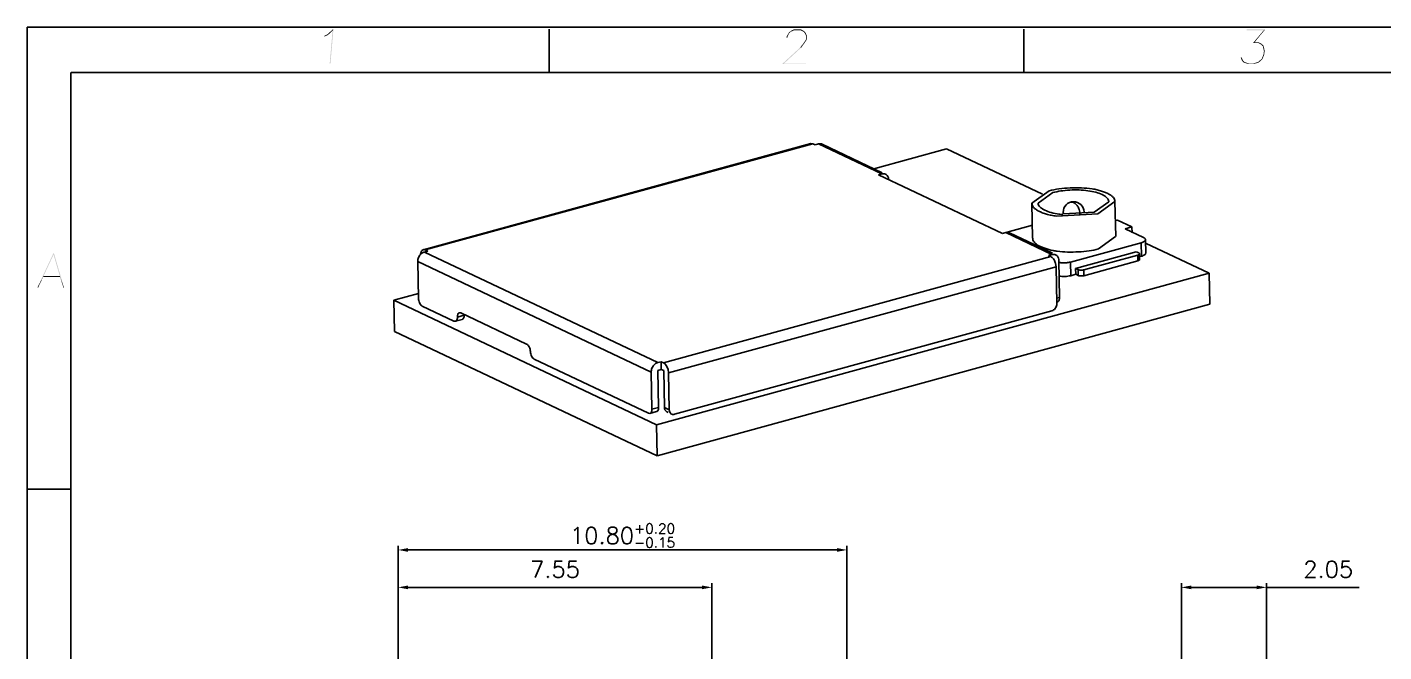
# Model space of a CAD drawing. Header units: millimetres. Extents: x 0 to 297, y 0 to 210.
# Drawn here: x 0 to 163.2, y 134.9 to 210 of the extents above; entities that cross this region are included whole.
import ezdxf

# ---------------------------------------------------------------- set-up
doc = ezdxf.new("R2010")
doc.units = ezdxf.units.MM
doc.header["$LTSCALE"] = 16.335
doc.header["$PDMODE"] = 3
doc.header["$PDSIZE"] = 0.3125
doc.layers.get('0').update_dxf_attribs({"linetype": 'CONTINUOUS'})
doc.layers.get('Defpoints').update_dxf_attribs({"linetype": 'CONTINUOUS'})
doc.styles.get("Standard").update_dxf_attribs({"font": 'romans__.ttf'})
doc.dimstyles.new('DIMSTYLE_1', dxfattribs={"dimtxt": 2, "dimasz": 1.2, "dimexe": 0.5, "dimexo": 1, "dimgap": 0.5, "dimtad": 1, "dimlfac": 0.2, "dimzin": 0, "dimdsep": 46, "dimtxsty": 'STANDARD', "dimblk": '_FILLED', "dimblk1": '_FILLED', "dimblk2": '_FILLED', "dimcen": 0.09, "dimazin": 0, "dimtol": 1, "dimtp": 0.2, "dimtm": 0.15, "dimtfac": 0.6, "dimtofl": 0, "dimtmove": 0, "dimatfit": 3, "dimldrblk": '_FILLED', "dimfxl": 1, "dimtolj": 1, "dimtzin": 0, "dimarcsym": 0})

# ---------------------------------------------------------------- blocks, each defined once
blk = doc.blocks.new('_FILLED')
at = {"color": 0, "linetype": 'ByBlock'}
blk.add_solid([(0, 0), (-1, 0.1875), (-1, -0.1875)], dxfattribs=at)
blk = doc.blocks.new('*D2')
at = {"color": 0, "linetype": 'Continuous', "lineweight": -2}
for p, q in [((44.64, 133.65), (44.64, 147.65)), ((45.84, 147.15), (97.44, 147.15)), ((98.64, 133.65), (98.64, 147.65))]:
    blk.add_line(p, q, dxfattribs=at)
at = {"layer": 'Defpoints', "color": 0, "linetype": 'Continuous'}
for p in [(98.64, 147.15), (44.64, 132.65), (98.64, 132.65)]:
    blk.add_point(p, dxfattribs=at)
at = {"color": 0, "linetype": 'Continuous', "lineweight": -2, "xscale": 1.199999999999999, "yscale": 1.199999999999999, "zscale": 1.199999999999999, "rotation": 180}
blk.add_blockref('_FILLED', (44.64, 147.15), dxfattribs=at)
at = {"color": 0, "linetype": 'Continuous', "lineweight": -2, "xscale": 1.199999999999999, "yscale": 1.199999999999999, "zscale": 1.199999999999999}
blk.add_blockref('_FILLED', (98.64, 147.15), dxfattribs=at)
at = {"color": 0, "linetype": 'Continuous', "insert": (71.64, 150.32), "char_height": 2, "attachment_point": 2, "line_spacing_factor": 0.9}
blk.add_mtext('\\A1;10.80{\\H1.200000;\\S+0.20^ -0.15;}', dxfattribs=at)
blk = doc.blocks.new('*D8')
at = {"color": 0, "linetype": 'Continuous', "lineweight": -2}
for p, q in [((138.88, 130.4), (138.88, 143.15)), ((140.08, 142.65), (147.93, 142.65)), ((149.13, 133.65), (149.13, 143.15)), ((149.13, 142.65), (160.28, 142.65))]:
    blk.add_line(p, q, dxfattribs=at)
at = {"layer": 'Defpoints', "color": 0, "linetype": 'Continuous'}
for p in [(138.88, 142.65), (149.13, 132.65), (138.88, 129.4)]:
    blk.add_point(p, dxfattribs=at)
at = {"color": 0, "linetype": 'Continuous', "lineweight": -2, "xscale": 1.199999999999999, "yscale": 1.199999999999999, "zscale": 1.199999999999999, "rotation": 180}
blk.add_blockref('_FILLED', (138.88, 142.65), dxfattribs=at)
at = {"color": 0, "linetype": 'Continuous', "lineweight": -2, "xscale": 1.199999999999999, "yscale": 1.199999999999999, "zscale": 1.199999999999999}
blk.add_blockref('_FILLED', (149.13, 142.65), dxfattribs=at)
at = {"color": 0, "linetype": 'Continuous', "insert": (153.55, 145.82), "char_height": 2, "attachment_point": 1, "line_spacing_factor": 0.9}
blk.add_mtext('\\A1;2.05', dxfattribs=at)
blk = doc.blocks.new('*D9')
at = {"color": 0, "linetype": 'Continuous', "lineweight": -2}
for p, q in [((44.64, 133.65), (44.64, 143.15)), ((45.84, 142.65), (81.19, 142.65)), ((82.39, 132.9), (82.39, 143.15))]:
    blk.add_line(p, q, dxfattribs=at)
at = {"layer": 'Defpoints', "color": 0, "linetype": 'Continuous'}
for p in [(82.39, 142.65), (44.64, 132.65), (82.39, 131.9)]:
    blk.add_point(p, dxfattribs=at)
at = {"color": 0, "linetype": 'Continuous', "lineweight": -2, "xscale": 1.199999999999999, "yscale": 1.199999999999999, "zscale": 1.199999999999999, "rotation": 180}
blk.add_blockref('_FILLED', (44.64, 142.65), dxfattribs=at)
at = {"color": 0, "linetype": 'Continuous', "lineweight": -2, "xscale": 1.199999999999999, "yscale": 1.199999999999999, "zscale": 1.199999999999999}
blk.add_blockref('_FILLED', (82.39, 142.65), dxfattribs=at)
at = {"color": 0, "linetype": 'Continuous', "insert": (63.52, 145.82), "char_height": 2, "attachment_point": 2, "line_spacing_factor": 0.9}
blk.add_mtext('\\A1;7.55', dxfattribs=at)

msp = doc.modelspace()

# ---------------------------------------------------------------- linework, layer by layer
at = {"color": 7, "linetype": 'Continuous'}
for p, q in [((0, 0), (0, 210)), ((0, 210), (297, 210)), ((62.827, 204.558), (62.827, 209.751)), ((119.942, 204.558), (119.942, 209.751)), ((94.279, 196.017), (47.66, 183.245)), ((94.279, 196.016), (94.524, 195.987)), ((94.524, 195.987), (94.817, 195.849)), ((95.222, 195.96), (94.817, 195.849)), ((102.898, 192.506), (95.669, 195.929)), ((101.885, 192.986), (110.618, 195.379)), ((110.618, 195.379), (122.159, 189.914)), ((102.828, 192.359), (102.422, 192.247)), ((102.422, 192.247), (117.341, 185.184)), ((120.903, 188.829), (122.97, 190.317)), ((123.408, 190.109), (121.652, 188.844)), ((120.983, 184.622), (120.896, 188.829)), ((124.673, 187.554), (124.669, 187.737)), ((124.679, 187.554), (128.381, 187.754)), ((127.171, 187.689), (127.169, 187.789)), ((128.381, 187.754), (130.138, 189.019)), ((130.887, 189.035), (128.82, 187.547)), ((130.98, 184.828), (130.894, 189.035)), ((120.95, 186.189), (117.922, 185.359)), ((128.82, 187.547), (123.847, 187.277)), ((131.185, 186.806), (130.941, 186.74)), ((132.94, 185.975), (131.185, 186.806)), ((117.747, 185.295), (117.341, 185.184)), ((123.379, 182.809), (118.194, 185.264)), ((128.907, 183.34), (130.973, 184.828)), ((132.129, 185.753), (132.94, 185.975)), ((134.323, 184.714), (132.129, 185.753)), ((132.94, 185.975), (132.954, 185.274)), ((47.792, 182.966), (48.198, 183.077)), ((47.905, 183.216), (48.198, 183.077)), ((125.528, 181.758), (134.041, 184.09)), ((126.155, 180.99), (133.452, 182.989)), ((133.745, 182.851), (133.452, 182.989)), ((134.559, 184.462), (134.593, 182.827)), ((134.568, 184.039), (142.211, 180.42)), ((47.001, 181.809), (47.092, 177.369)), ((123.305, 182.663), (122.899, 182.552)), ((123.192, 182.414), (122.899, 182.552)), ((124.135, 181.95), (124.226, 177.51)), ((127.146, 180.824), (133.632, 182.601)), ((127.16, 180.123), (133.646, 181.9)), ((133.839, 182.75), (133.854, 182.049)), ((133.931, 182.415), (134.075, 182.454)), ((142.211, 180.42), (75.728, 162.207)), ((123.796, 181.202), (123.888, 176.761)), ((125.562, 180.122), (126.17, 180.289)), ((126.155, 180.99), (126.448, 180.852)), ((126.17, 180.289), (126.155, 180.99)), ((126.17, 180.289), (126.462, 180.15)), ((142.288, 176.681), (142.211, 180.42)), ((44.136, 177.166), (47.08, 177.972)), ((44.213, 173.426), (44.136, 177.166)), ((75.728, 162.207), (44.136, 177.166)), ((47.546, 176.46), (51.348, 174.659)), ((142.288, 176.681), (75.805, 158.468)), ((52.343, 174.859), (51.532, 174.637)), ((52.013, 175.668), (52.197, 175.646)), ((60.095, 171.906), (52.197, 175.646)), ((77.891, 163.455), (123.294, 175.894)), ((75.805, 158.468), (44.213, 173.426)), ((51.348, 174.659), (51.532, 174.637)), ((61.002, 170.089), (74.751, 163.579)), ((75.875, 169.67), (76.28, 169.781)), ((76.28, 169.781), (76.3, 168.846)), ((76.573, 169.642), (76.28, 169.781)), ((75.175, 164.072), (75.083, 168.513)), ((75.894, 168.735), (76.3, 168.846)), ((75.986, 164.294), (75.894, 168.735)), ((76.592, 168.707), (76.3, 168.846)), ((76.684, 164.267), (76.592, 168.707)), ((77.269, 163.99), (77.177, 168.43)), ((74.751, 163.579), (74.934, 163.557)), ((75.745, 163.779), (74.934, 163.557)), ((77.123, 163.683), (76.971, 163.756)), ((75.805, 158.468), (75.728, 162.207)), ((5.266, 154.454), (0, 154.454))]:
    msp.add_line(p, q, dxfattribs=at)
at = {"color": 9, "linetype": 'Continuous'}
for p, q in [((94.524, 195.987), (47.905, 183.216)), ((102.828, 192.359), (95.222, 195.96)), ((125.603, 188.972), (125.572, 188.964)), ((125.895, 188.932), (125.603, 188.972)), ((123.305, 182.663), (117.747, 185.295)), ((47.792, 182.966), (75.875, 169.67)), ((134.041, 184.09), (134.075, 182.454)), ((47.001, 181.809), (75.083, 168.513)), ((76.573, 169.642), (123.192, 182.414)), ((125.528, 181.758), (125.562, 180.122)), ((133.632, 182.601), (133.646, 181.9)), ((77.177, 168.43), (123.796, 181.202)), ((126.448, 180.852), (126.462, 180.15)), ((127.146, 180.824), (127.16, 180.123)), ((124.226, 177.51), (123.871, 177.413)), ((52.584, 175.375), (51.773, 175.153)), ((75.986, 164.294), (75.175, 164.072)), ((77.269, 163.99), (76.684, 164.267))]:
    msp.add_line(p, q, dxfattribs=at)
at = {"color": 7, "linetype": 'Continuous', "const_width": 0.2}
for points in [[(5.266, 5.348), (5.266, 204.558)], [(5.266, 204.558), (291.734, 204.558)]]:
    msp.add_lwpolyline(points, dxfattribs=at)
at = {"color": 7, "linetype": 'Continuous'}
for centre, radius, start, end in [((122.156, 188.828), 0.505, 178.20959, 194.40859), ((125.919, 187.763), 1.25, 1.18081, 181.18081), ((129.633, 189.035), 0.505, 358.20959, 14.40859), ((125.197, 192.367), 9.382, 259.22074, 262.25901), ((124.627, 184.123), 2.456, 258.10238, 261.98624)]:
    msp.add_arc(centre, radius, start, end, dxfattribs=at)
at = {"color": 9, "linetype": 'Continuous'}
msp.add_arc((125.082, 187.605), 1.58, 4.99743, 16.76106, dxfattribs=at)
at = {"color": 7, "linetype": 'Continuous'}
for points, knots in [([(95.222, 195.96), (95.297, 195.98), (95.451, 195.998), (95.602, 195.96), (95.669, 195.929)], [0, 0, 0, 0, 0.5116339, 1, 1, 1, 1]), ([(103.275, 192.328), (103.208, 192.359), (103.057, 192.397), (102.903, 192.379), (102.828, 192.359)], [0, 0, 0, 0, 0.4883661, 1, 1, 1, 1]), ([(103.658, 191.646), (103.656, 191.72), (103.638, 191.865), (103.562, 192.064), (103.44, 192.226), (103.332, 192.301), (103.275, 192.328)], [0, 0, 0, 0, 0.2722447, 0.5290486, 0.7693281, 1, 1, 1, 1]), ([(122.97, 190.317), (123.356, 190.423), (124.191, 190.581), (125.493, 190.698), (126.834, 190.703), (127.925, 190.605), (128.728, 190.452), (129.259, 190.311), (129.728, 190.145), (130.129, 189.958), (130.455, 189.753), (130.699, 189.531), (130.856, 189.292), (130.889, 189.116), (130.887, 189.035)], [0, 0, 0, 0, 0.1406531, 0.2977268, 0.4588389, 0.6116065, 0.6815014, 0.7459724, 0.8043956, 0.856239, 0.901163, 0.9392295, 0.9713392, 1, 1, 1, 1]), ([(130.122, 189.161), (130.084, 189.308), (129.917, 189.516), (129.626, 189.727), (129.201, 189.954), (128.534, 190.182), (127.601, 190.363), (126.549, 190.441), (125.454, 190.427), (124.398, 190.325), (123.721, 190.195), (123.408, 190.109)], [0, 0, 0, 0, 0.0640177, 0.1050514, 0.1525938, 0.266178, 0.4013814, 0.5526325, 0.7102219, 0.8630311, 1, 1, 1, 1]), ([(123.847, 187.277), (123.636, 187.306), (123.234, 187.374), (122.664, 187.513), (122.231, 187.656), (121.921, 187.785), (121.655, 187.913), (121.373, 188.082), (121.108, 188.311), (120.937, 188.559), (120.9, 188.744), (120.903, 188.829)], [0, 0, 0, 0, 0.1803295, 0.3469095, 0.4979888, 0.567245, 0.6320833, 0.7480262, 0.8458255, 0.927635, 1, 1, 1, 1]), ([(121.667, 188.703), (121.705, 188.556), (121.873, 188.347), (122.164, 188.137), (122.588, 187.909), (123.256, 187.682), (123.837, 187.569), (124.154, 187.526)], [0, 0, 0, 0, 0.1594933, 0.2617247, 0.3801716, 0.6631549, 1, 1, 1, 1]), ([(124.154, 187.526), (124.192, 187.52), (124.345, 187.501), (124.498, 187.485), (124.614, 187.475)], [0, 0, 0, 0, 0.2458045, 1, 1, 1, 1]), ([(117.747, 185.295), (117.822, 185.315), (117.976, 185.333), (118.127, 185.295), (118.194, 185.264)], [0, 0, 0, 0, 0.5116339, 1, 1, 1, 1]), ([(120.99, 184.622), (120.987, 184.545), (121.016, 184.381), (121.154, 184.155), (121.372, 183.944), (121.663, 183.747), (122.023, 183.565), (122.614, 183.337), (123.101, 183.216), (123.443, 183.151)], [0, 0, 0, 0, 0.0758825, 0.1598841, 0.2583049, 0.373665, 0.5063918, 0.6558652, 1, 1, 1, 1]), ([(134.515, 184.575), (134.505, 184.588), (134.45, 184.646), (134.38, 184.688), (134.323, 184.714)], [0, 0, 0, 0, 0.2135769, 1, 1, 1, 1]), ([(134.559, 184.462), (134.559, 184.472), (134.555, 184.513), (134.534, 184.55), (134.515, 184.575)], [0, 0, 0, 0, 0.2350192, 1, 1, 1, 1]), ([(47.408, 182.988), (47.399, 182.967), (47.367, 182.873), (47.35, 182.774), (47.344, 182.699)], [0, 0, 0, 0, 0.2317954, 1, 1, 1, 1]), ([(47.39, 182.73), (47.405, 182.744), (47.465, 182.799), (47.532, 182.846), (47.584, 182.877)], [0, 0, 0, 0, 0.2554178, 1, 1, 1, 1]), ([(47.66, 183.245), (47.606, 183.231), (47.496, 183.16), (47.433, 183.05), (47.408, 182.988)], [0, 0, 0, 0, 0.4585506, 1, 1, 1, 1]), ([(47.584, 182.877), (47.601, 182.887), (47.667, 182.923), (47.738, 182.951), (47.792, 182.966)], [0, 0, 0, 0, 0.2580911, 1, 1, 1, 1]), ([(47.821, 183.246), (47.808, 183.249), (47.755, 183.259), (47.699, 183.256), (47.66, 183.245)], [0, 0, 0, 0, 0.2602474, 1, 1, 1, 1]), ([(47.905, 183.216), (47.898, 183.219), (47.871, 183.231), (47.843, 183.241), (47.821, 183.246)], [0, 0, 0, 0, 0.2578757, 1, 1, 1, 1]), ([(123.933, 183.071), (124.351, 183.014), (125.212, 182.949), (126.5, 182.966), (127.743, 183.086), (128.539, 183.239), (128.907, 183.34)], [0, 0, 0, 0, 0.2526669, 0.515922, 0.7711917, 1, 1, 1, 1]), ([(133.821, 182.795), (133.817, 182.8), (133.795, 182.823), (133.767, 182.84), (133.745, 182.851)], [0, 0, 0, 0, 0.2135769, 1, 1, 1, 1]), ([(134.041, 184.09), (134.115, 184.111), (134.248, 184.155), (134.415, 184.242), (134.528, 184.341), (134.56, 184.426), (134.559, 184.462)], [0, 0, 0, 0, 0.3416919, 0.622661, 0.8360424, 1, 1, 1, 1]), ([(47.001, 181.809), (46.997, 181.978), (47.07, 182.322), (47.266, 182.612), (47.39, 182.73)], [0, 0, 0, 0, 0.4969841, 1, 1, 1, 1]), ([(123.192, 182.414), (123.247, 182.387), (123.357, 182.308), (123.554, 182.083), (123.657, 181.863), (123.708, 181.706)], [0, 0, 0, 0, 0.2051894, 0.4457683, 1, 1, 1, 1]), ([(123.752, 182.632), (123.685, 182.664), (123.534, 182.701), (123.38, 182.684), (123.305, 182.663)], [0, 0, 0, 0, 0.4883661, 1, 1, 1, 1]), ([(123.708, 181.706), (123.722, 181.665), (123.768, 181.5), (123.794, 181.329), (123.796, 181.202)], [0, 0, 0, 0, 0.2556025, 1, 1, 1, 1]), ([(124.016, 182.388), (123.985, 182.441), (123.908, 182.537), (123.806, 182.607), (123.752, 182.632)], [0, 0, 0, 0, 0.5091238, 1, 1, 1, 1]), ([(124.135, 181.95), (124.134, 181.99), (124.122, 182.142), (124.074, 182.292), (124.016, 182.388)], [0, 0, 0, 0, 0.2622439, 1, 1, 1, 1]), ([(124.285, 181.691), (124.335, 181.684), (124.547, 181.66), (124.762, 181.657), (124.923, 181.666)], [0, 0, 0, 0, 0.2411096, 1, 1, 1, 1]), ([(124.923, 181.666), (124.977, 181.669), (125.181, 181.685), (125.383, 181.719), (125.528, 181.758)], [0, 0, 0, 0, 0.2647051, 1, 1, 1, 1]), ([(133.632, 182.601), (133.664, 182.61), (133.721, 182.629), (133.774, 182.658), (133.795, 182.675)], [0, 0, 0, 0, 0.5557349, 1, 1, 1, 1]), ([(133.81, 181.974), (133.789, 181.957), (133.735, 181.928), (133.678, 181.909), (133.646, 181.9)], [0, 0, 0, 0, 0.4442651, 1, 1, 1, 1]), ([(133.795, 182.675), (133.802, 182.681), (133.824, 182.7), (133.84, 182.729), (133.839, 182.75)], [0, 0, 0, 0, 0.3006862, 1, 1, 1, 1]), ([(133.854, 182.049), (133.854, 182.042), (133.85, 182.012), (133.828, 181.988), (133.81, 181.974)], [0, 0, 0, 0, 0.2167645, 1, 1, 1, 1]), ([(133.839, 182.75), (133.839, 182.754), (133.837, 182.77), (133.829, 182.785), (133.821, 182.795)], [0, 0, 0, 0, 0.2350192, 1, 1, 1, 1]), ([(134.593, 182.827), (134.594, 182.79), (134.562, 182.705), (134.449, 182.606), (134.282, 182.519), (134.149, 182.475), (134.075, 182.454)], [0, 0, 0, 0, 0.1639576, 0.377339, 0.6583081, 1, 1, 1, 1]), ([(125.562, 180.122), (125.453, 180.093), (125.221, 180.049), (124.864, 180.02), (124.503, 180.028), (124.266, 180.06), (124.154, 180.084)], [0, 0, 0, 0, 0.2375132, 0.4973688, 0.7579024, 1, 1, 1, 1]), ([(126.448, 180.852), (126.51, 180.822), (126.664, 180.788), (126.819, 180.782), (126.904, 180.787)], [0, 0, 0, 0, 0.4483926, 1, 1, 1, 1]), ([(126.663, 180.096), (126.643, 180.099), (126.575, 180.111), (126.507, 180.129), (126.462, 180.15)], [0, 0, 0, 0, 0.281913, 1, 1, 1, 1]), ([(127.16, 180.123), (127.081, 180.101), (126.915, 180.079), (126.747, 180.084), (126.663, 180.096)], [0, 0, 0, 0, 0.4890491, 1, 1, 1, 1]), ([(126.904, 180.787), (126.917, 180.788), (126.97, 180.792), (127.023, 180.798), (127.062, 180.805)], [0, 0, 0, 0, 0.2563324, 1, 1, 1, 1]), ([(127.062, 180.805), (127.069, 180.807), (127.097, 180.812), (127.125, 180.818), (127.146, 180.824)], [0, 0, 0, 0, 0.2596293, 1, 1, 1, 1]), ([(47.092, 177.369), (47.093, 177.338), (47.101, 177.21), (47.128, 177.083), (47.158, 176.99)], [0, 0, 0, 0, 0.2412352, 1, 1, 1, 1]), ([(47.158, 176.99), (47.168, 176.96), (47.211, 176.843), (47.27, 176.732), (47.324, 176.658)], [0, 0, 0, 0, 0.2613199, 1, 1, 1, 1]), ([(47.324, 176.658), (47.341, 176.635), (47.403, 176.558), (47.481, 176.491), (47.546, 176.46)], [0, 0, 0, 0, 0.279905, 1, 1, 1, 1]), ([(123.294, 175.894), (123.446, 175.935), (123.727, 176.149), (123.859, 176.467), (123.881, 176.637)], [0, 0, 0, 0, 0.479537, 1, 1, 1, 1]), ([(124.226, 177.51), (124.228, 177.447), (124.22, 177.33), (124.176, 177.171), (124.099, 177.051), (124.023, 177.005), (123.986, 176.995)], [0, 0, 0, 0, 0.3098896, 0.5806391, 0.8058102, 1, 1, 1, 1]), ([(51.532, 174.637), (51.559, 174.645), (51.613, 174.671), (51.704, 174.768), (51.74, 174.87), (51.755, 174.942)], [0, 0, 0, 0, 0.2117346, 0.4421639, 1, 1, 1, 1]), ([(51.755, 174.942), (51.758, 174.959), (51.77, 175.028), (51.774, 175.099), (51.773, 175.153)], [0, 0, 0, 0, 0.2384323, 1, 1, 1, 1]), ([(51.773, 175.153), (51.772, 175.215), (51.779, 175.333), (51.823, 175.491), (51.9, 175.612), (51.976, 175.658), (52.013, 175.668)], [0, 0, 0, 0, 0.3098896, 0.5806391, 0.8058102, 1, 1, 1, 1]), ([(52.584, 175.375), (52.585, 175.312), (52.577, 175.194), (52.533, 175.036), (52.457, 174.916), (52.381, 174.87), (52.343, 174.859)], [0, 0, 0, 0, 0.3098896, 0.5806391, 0.8058102, 1, 1, 1, 1]), ([(60.095, 171.906), (60.16, 171.876), (60.284, 171.768), (60.423, 171.551), (60.519, 171.285), (60.547, 171.093), (60.549, 170.998)], [0, 0, 0, 0, 0.2036081, 0.4531757, 0.7284931, 1, 1, 1, 1]), ([(60.549, 170.998), (60.551, 170.902), (60.579, 170.71), (60.674, 170.444), (60.813, 170.227), (60.937, 170.119), (61.002, 170.089)], [0, 0, 0, 0, 0.2715069, 0.5468243, 0.7963919, 1, 1, 1, 1]), ([(75.472, 169.433), (75.348, 169.316), (75.152, 169.025), (75.08, 168.682), (75.083, 168.513)], [0, 0, 0, 0, 0.5030159, 1, 1, 1, 1]), ([(75.875, 169.67), (75.839, 169.66), (75.691, 169.607), (75.559, 169.516), (75.472, 169.433)], [0, 0, 0, 0, 0.2367787, 1, 1, 1, 1]), ([(76.648, 169.599), (76.642, 169.603), (76.617, 169.619), (76.592, 169.633), (76.573, 169.642)], [0, 0, 0, 0, 0.2588936, 1, 1, 1, 1]), ([(76.821, 169.439), (76.807, 169.455), (76.755, 169.514), (76.696, 169.566), (76.648, 169.599)], [0, 0, 0, 0, 0.2669906, 1, 1, 1, 1]), ([(77.177, 168.43), (77.173, 168.616), (77.103, 168.976), (76.934, 169.304), (76.821, 169.439)], [0, 0, 0, 0, 0.513361, 1, 1, 1, 1]), ([(74.934, 163.557), (74.961, 163.564), (75.015, 163.591), (75.106, 163.688), (75.142, 163.79), (75.157, 163.862)], [0, 0, 0, 0, 0.2117346, 0.4421639, 1, 1, 1, 1]), ([(75.157, 163.862), (75.16, 163.878), (75.172, 163.948), (75.176, 164.019), (75.175, 164.072)], [0, 0, 0, 0, 0.2384323, 1, 1, 1, 1]), ([(75.934, 163.972), (75.915, 163.925), (75.868, 163.843), (75.786, 163.79), (75.745, 163.779)], [0, 0, 0, 0, 0.5414494, 1, 1, 1, 1]), ([(75.986, 164.294), (75.986, 164.265), (75.984, 164.156), (75.964, 164.045), (75.934, 163.972)], [0, 0, 0, 0, 0.2716255, 1, 1, 1, 1]), ([(76.726, 164.037), (76.719, 164.054), (76.696, 164.129), (76.685, 164.208), (76.684, 164.267)], [0, 0, 0, 0, 0.2431562, 1, 1, 1, 1]), ([(76.971, 163.756), (76.951, 163.765), (76.871, 163.81), (76.808, 163.88), (76.772, 163.939)], [0, 0, 0, 0, 0.2456751, 1, 1, 1, 1]), ([(77.269, 163.99), (77.269, 163.96), (77.278, 163.846), (77.314, 163.734), (77.357, 163.662)], [0, 0, 0, 0, 0.2622439, 1, 1, 1, 1]), ([(77.357, 163.662), (77.369, 163.642), (77.421, 163.567), (77.495, 163.507), (77.556, 163.479)], [0, 0, 0, 0, 0.259304, 1, 1, 1, 1]), ([(77.556, 163.479), (77.606, 163.455), (77.72, 163.427), (77.835, 163.44), (77.891, 163.455)], [0, 0, 0, 0, 0.4883661, 1, 1, 1, 1])]:
    msp.add_open_spline(points, degree=3, knots=knots, dxfattribs=at)
at = {"color": 9, "linetype": 'Continuous'}
for points, knots in [([(124.669, 187.737), (124.67, 187.704), (124.699, 187.63), (124.755, 187.579), (124.789, 187.554)], [0, 0, 0, 0, 0.4440124, 1, 1, 1, 1]), ([(125.895, 188.932), (125.966, 188.898), (126.11, 188.804), (126.233, 188.685), (126.293, 188.615)], [0, 0, 0, 0, 0.4586829, 1, 1, 1, 1]), ([(126.293, 188.615), (126.326, 188.576), (126.454, 188.408), (126.548, 188.214), (126.595, 188.061)], [0, 0, 0, 0, 0.2402697, 1, 1, 1, 1]), ([(126.656, 187.743), (126.658, 187.715), (126.665, 187.607), (126.661, 187.497), (126.65, 187.417)], [0, 0, 0, 0, 0.2540086, 1, 1, 1, 1]), ([(127.135, 187.683), (127.14, 187.692), (127.16, 187.724), (127.169, 187.762), (127.169, 187.789)], [0, 0, 0, 0, 0.2721521, 1, 1, 1, 1])]:
    msp.add_open_spline(points, degree=3, knots=knots, dxfattribs=at)
at = {"color": 7, "linetype": 'Continuous'}
for points in [[(123.881, 176.637), (123.886, 176.678), (123.889, 176.72), (123.888, 176.761)], [(76.772, 163.939), (76.754, 163.97), (76.738, 164.003), (76.726, 164.037)]]:
    msp.add_open_spline(points, degree=3, dxfattribs=at)
for points in [[(36.203, 209.065), (35.748, 208.947), (36.152, 209.154)], [(35.748, 208.947), (36.203, 209.065), (35.77, 208.858)], [(36.856, 209.747), (36.751, 209.569), (36.152, 209.154)], [(36.856, 209.747), (36.152, 209.154), (36.796, 209.747)], [(36.152, 209.154), (36.751, 209.569), (36.203, 209.065)], [(36.404, 205.597), (36.751, 209.569), (36.856, 209.747)], [(36.404, 205.597), (36.856, 209.747), (36.492, 205.597)], [(91.705, 209.273), (91.407, 208.917), (91.651, 209.332)], [(91.407, 208.917), (91.705, 209.273), (91.494, 208.887)], [(91.899, 209.45), (91.651, 209.332), (91.877, 209.539)], [(91.651, 209.332), (91.899, 209.45), (91.705, 209.273)], [(92.3, 209.628), (91.877, 209.539), (92.28, 209.747)], [(91.877, 209.539), (92.3, 209.628), (91.899, 209.45)], [(92.28, 209.747), (93.081, 209.747), (92.3, 209.628)], [(93.07, 209.628), (92.3, 209.628), (93.081, 209.747)], [(93.07, 209.628), (93.081, 209.747), (93.478, 209.539)], [(93.478, 209.539), (93.41, 209.45), (93.07, 209.628)], [(93.41, 209.45), (93.478, 209.539), (93.667, 209.332)], [(93.667, 209.332), (93.573, 209.273), (93.41, 209.45)], [(93.573, 209.273), (93.667, 209.332), (93.838, 208.917)], [(93.838, 208.917), (93.747, 208.887), (93.573, 209.273)], [(148.979, 209.747), (146.745, 209.628), (146.756, 209.747)], [(148.791, 209.628), (146.745, 209.628), (148.979, 209.747)], [(147.685, 208.176), (147.5, 208.087), (148.791, 209.628)], [(148.791, 209.628), (148.979, 209.747), (147.685, 208.176)], [(93.123, 207.524), (90.847, 205.567), (93.04, 207.583)], [(93.123, 207.524), (91.06, 205.627), (90.847, 205.567)], [(91.494, 208.887), (91.389, 208.709), (91.407, 208.917)], [(91.389, 208.709), (91.494, 208.887), (91.478, 208.709)], [(93.561, 208.117), (93.04, 207.583), (93.474, 208.146)], [(93.04, 207.583), (93.561, 208.117), (93.123, 207.524)], [(93.802, 208.502), (93.474, 208.146), (93.715, 208.532)], [(93.474, 208.146), (93.802, 208.502), (93.561, 208.117)], [(93.715, 208.532), (93.747, 208.887), (93.838, 208.917)], [(93.715, 208.532), (93.838, 208.917), (93.802, 208.502)], [(147.685, 208.176), (148.189, 208.176), (147.5, 208.087)], [(148.152, 208.087), (147.5, 208.087), (148.189, 208.176)], [(148.152, 208.087), (148.189, 208.176), (148.586, 207.968)], [(148.586, 207.968), (148.519, 207.879), (148.152, 208.087)], [(148.519, 207.879), (148.586, 207.968), (148.775, 207.761)], [(148.775, 207.761), (148.681, 207.702), (148.519, 207.879)], [(148.681, 207.702), (148.775, 207.761), (148.901, 207.168)], [(148.901, 207.168), (148.81, 207.138), (148.681, 207.702)], [(146.013, 206.338), (146.107, 206.397), (146.281, 206.012)], [(146.281, 206.012), (146.186, 205.953), (146.013, 206.338)], [(146.186, 205.953), (146.281, 206.012), (146.443, 205.834)], [(146.443, 205.834), (146.376, 205.745), (146.186, 205.953)], [(146.376, 205.745), (146.443, 205.834), (146.988, 205.627)], [(146.988, 205.627), (146.953, 205.567), (146.376, 205.745)], [(148.184, 205.745), (147.551, 205.627), (148.133, 205.834)], [(147.551, 205.627), (148.184, 205.745), (147.576, 205.567)], [(148.635, 206.16), (148.133, 205.834), (148.549, 206.19)], [(148.133, 205.834), (148.635, 206.16), (148.184, 205.745)], [(148.865, 206.753), (148.549, 206.19), (148.779, 206.783)], [(148.549, 206.19), (148.865, 206.753), (148.635, 206.16)], [(148.779, 206.783), (148.81, 207.138), (148.901, 207.168)], [(148.779, 206.783), (148.901, 207.168), (148.865, 206.753)], [(91.06, 205.627), (93.698, 205.627), (90.847, 205.567)], [(90.847, 205.567), (93.698, 205.627), (93.693, 205.567)], [(146.988, 205.627), (147.551, 205.627), (146.953, 205.567)], [(147.576, 205.567), (146.953, 205.567), (147.551, 205.627)], [(3.225, 182.827), (3.179, 182.65), (1.234, 178.707)], [(3.225, 182.827), (1.234, 178.707), (3.165, 182.827)], [(3.179, 182.65), (1.975, 180.071), (1.234, 178.707)], [(3.932, 180.071), (3.179, 182.65), (3.225, 182.827)], [(3.932, 180.071), (3.225, 182.827), (4.435, 178.707)], [(1.975, 180.071), (1.938, 179.982), (1.234, 178.707)], [(1.234, 178.707), (1.938, 179.982), (1.32, 178.677)], [(1.975, 180.071), (3.932, 180.071), (1.938, 179.982)], [(3.954, 179.982), (1.938, 179.982), (3.932, 180.071)], [(4.435, 178.707), (3.954, 179.982), (3.932, 180.071)], [(4.435, 178.707), (4.373, 178.677), (3.954, 179.982)]]:
    msp.add_solid(points, dxfattribs=at)

# ---------------------------------------------------------------- dimensions: what is measured, and where the dimension line sits
at = {"color": 2, "linetype": 'Continuous'}
dim = msp.add_linear_dim(base=(98.644, 147.149), p1=(44.644, 132.649), p2=(98.644, 132.649), dimstyle='DIMSTYLE_1', dxfattribs=at)
dim.commit()
dim.dimension.update_dxf_attribs({"geometry": '*D2', "text_midpoint": (71.644, 147.149), "dimtype": 160})
dim = msp.add_linear_dim(base=(82.394, 142.649), p1=(44.644, 132.649), p2=(82.394, 131.899), dimstyle='DIMSTYLE_1', override={"dimgap": 0.5, "dimtol": 0, "dimlim": 0}, dxfattribs=at)
dim.commit()
dim.dimension.update_dxf_attribs({"geometry": '*D9', "text_midpoint": (63.519, 142.649), "dimtype": 160})
dim = msp.add_linear_dim(base=(138.883, 142.649), p1=(149.133, 132.649), p2=(138.883, 129.399), angle=180, dimstyle='DIMSTYLE_1', override={"dimgap": 0.5, "dimtol": 0, "dimlim": 0}, dxfattribs=at)
dim.commit()
dim.dimension.update_dxf_attribs({"geometry": '*D8', "text_midpoint": (156.661, 142.649), "dimtype": 160})

doc.saveas('drawing.dxf')
